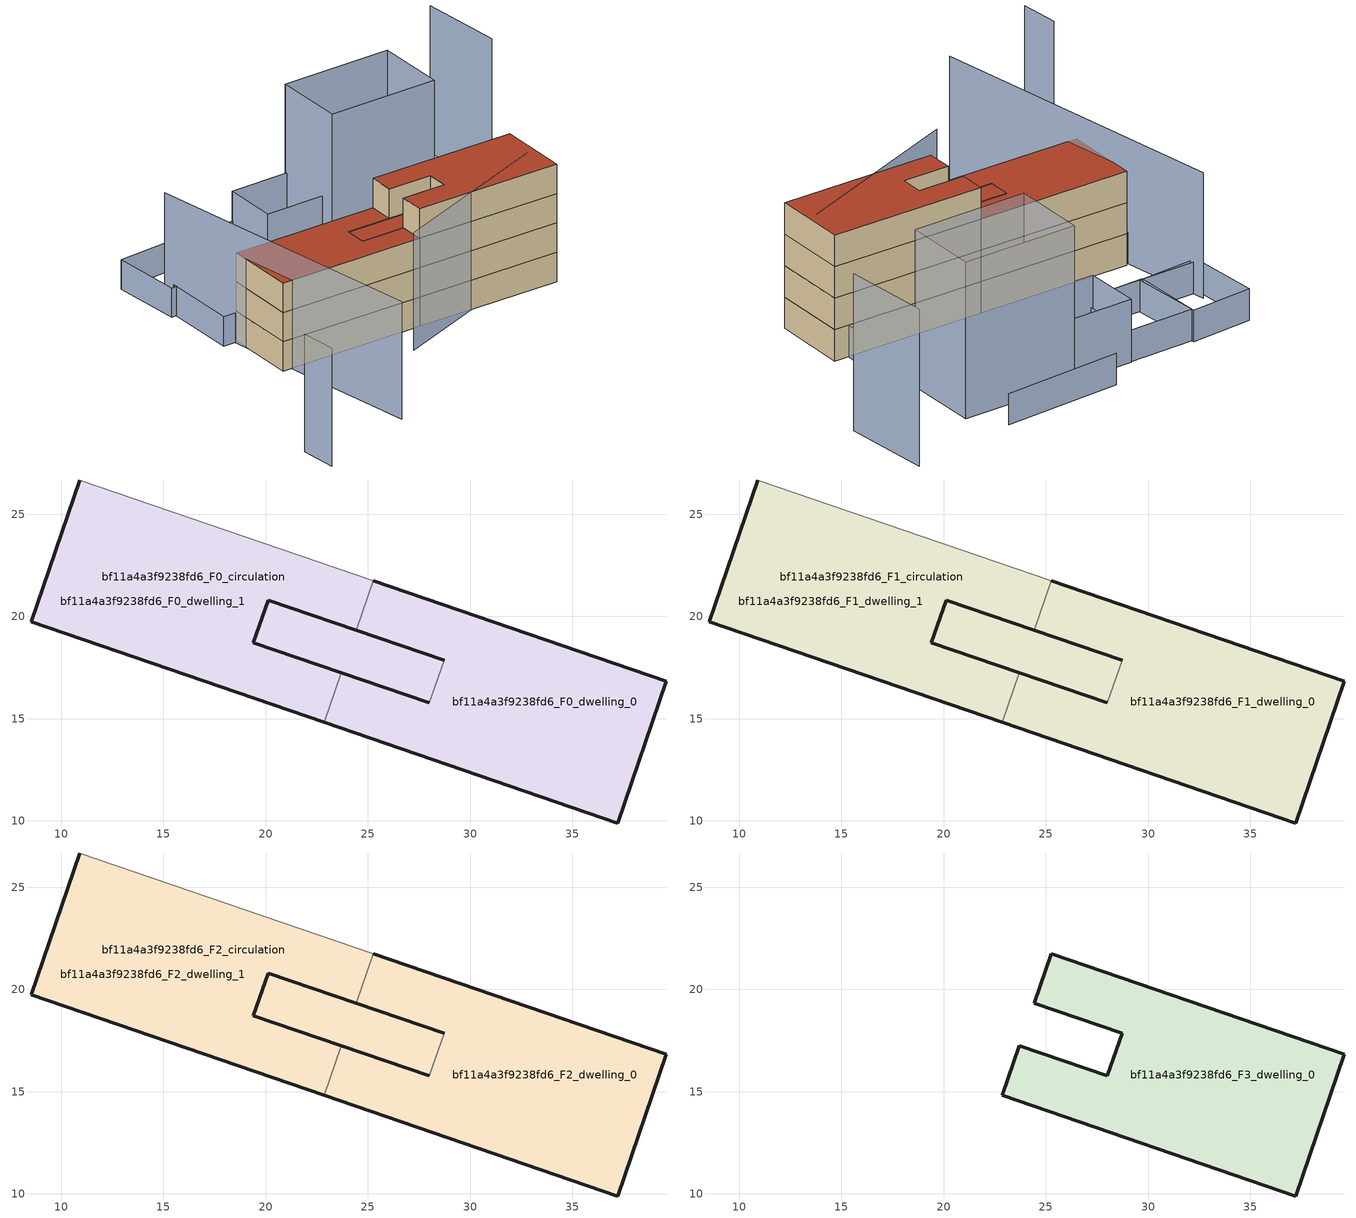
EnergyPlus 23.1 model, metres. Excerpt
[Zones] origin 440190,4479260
bf11a4a3f9238fd6_F0_dwelling_0
 floor ground (EU_floor_Construction): 39.6,16.84 37.22,9.9 22.88,14.82 23.71,17.25 28.01,15.77 28.73,17.85 24.43,19.33 25.26,21.76 z0; 28.73,17.85 28.01,15.77 23.71,17.25 19.41,18.72 20.12,20.8 z0
 wall outside (EU_wall_Construction): 24.43,19.33 28.73,17.85 / 28.01,15.77 23.71,17.25 / 22.88,14.82 37.22,9.9 39.6,16.84 25.26,21.76 z0:3
 wall to bf11a4a3f9238fd6_F0_dwelling_1 (EU_wall_Construction): 25.26,21.76 24.43,19.33 / 23.71,17.25 22.88,14.82 z0:3
 wall to bf11a4a3f9238fd6_F0_circulation (EU_wall_Construction): 28.73,17.85 28.01,15.77 z0:3
bf11a4a3f9238fd6_F0_dwelling_1
 floor ground (EU_floor_Construction): 25.26,21.76 24.43,19.33 20.12,20.8 19.41,18.72 23.71,17.25 22.88,14.82 8.53,19.74 10.91,26.68 z0; 28.73,17.85 28.01,15.77 23.71,17.25 19.41,18.72 20.12,20.8 z0
 wall outside (EU_wall_Construction): 10.91,26.68 8.53,19.74 22.88,14.82 / 23.71,17.25 19.41,18.72 20.12,20.8 24.43,19.33 z0:3
 wall adiabatic (EU_wall_Construction): 25.26,21.76 10.91,26.68 z0:3
bf11a4a3f9238fd6_F0_circulation
 floor ground (EU_floor_Construction): 39.6,16.84 37.22,9.9 22.88,14.82 23.71,17.25 28.01,15.77 28.73,17.85 24.43,19.33 25.26,21.76 z0; 28.73,17.85 28.01,15.77 23.71,17.25 19.41,18.72 20.12,20.8 z0; 25.26,21.76 24.43,19.33 20.12,20.8 19.41,18.72 23.71,17.25 22.88,14.82 8.53,19.74 10.91,26.68 z0
 wall outside (EU_wall_Construction): 28.73,17.85 20.12,20.8 19.41,18.72 28.01,15.77 z0:3
bf11a4a3f9238fd6_F1_dwelling_0
 floor outside (EU_floor_Construction): 39.6,16.84 37.22,9.9 22.88,14.82 23.71,17.25 28.01,15.77 28.73,17.85 24.43,19.33 25.26,21.76 z3; 28.73,17.85 28.01,15.77 23.71,17.25 19.41,18.72 20.12,20.8 z3
 wall outside (EU_wall_Construction): 24.43,19.33 28.73,17.85 / 28.01,15.77 23.71,17.25 / 22.88,14.82 37.22,9.9 39.6,16.84 25.26,21.76 z3:6
 wall to bf11a4a3f9238fd6_F1_dwelling_1 (EU_wall_Construction): 25.26,21.76 24.43,19.33 / 23.71,17.25 22.88,14.82 z3:6
 wall to bf11a4a3f9238fd6_F1_circulation (EU_wall_Construction): 28.73,17.85 28.01,15.77 z3:6
bf11a4a3f9238fd6_F1_dwelling_1
 floor to bf11a4a3f9238fd6_F0_dwelling_1 (EU_floor_Construction): 25.26,21.76 24.43,19.33 20.12,20.8 19.41,18.72 23.71,17.25 22.88,14.82 8.53,19.74 10.91,26.68 z3; 28.73,17.85 28.01,15.77 23.71,17.25 19.41,18.72 20.12,20.8 24.43,19.33 z3
 wall outside (EU_wall_Construction): 10.91,26.68 8.53,19.74 22.88,14.82 / 23.71,17.25 19.41,18.72 20.12,20.8 24.43,19.33 z3:6
 wall adiabatic (EU_wall_Construction): 25.26,21.76 10.91,26.68 z3:6
bf11a4a3f9238fd6_F1_circulation
 floor outside (EU_floor_Construction): 25.26,21.76 24.43,19.33 20.12,20.8 19.41,18.72 23.71,17.25 22.88,14.82 8.53,19.74 10.91,26.68 z3
 floor to bf11a4a3f9238fd6_F0_circulation (EU_floor_Construction): 39.6,16.84 37.22,9.9 22.88,14.82 23.71,17.25 28.01,15.77 28.73,17.85 24.43,19.33 25.26,21.76 z3; 28.73,17.85 28.01,15.77 23.71,17.25 19.41,18.72 20.12,20.8 z3
 wall outside (EU_wall_Construction): 28.73,17.85 20.12,20.8 19.41,18.72 28.01,15.77 z3:6
bf11a4a3f9238fd6_F2_dwelling_0
 floor outside (EU_floor_Construction): 39.6,16.84 37.22,9.9 22.88,14.82 23.71,17.25 28.01,15.77 28.73,17.85 24.43,19.33 25.26,21.76 z6; 28.73,17.85 28.01,15.77 23.71,17.25 19.41,18.72 20.12,20.8 z6
 wall outside (EU_wall_Construction): 24.43,19.33 28.73,17.85 / 28.01,15.77 23.71,17.25 / 22.88,14.82 37.22,9.9 39.6,16.84 25.26,21.76 z6:9
 wall to bf11a4a3f9238fd6_F2_dwelling_1 (EU_wall_Construction): 25.26,21.76 24.43,19.33 / 23.71,17.25 22.88,14.82 z6:9
 wall to bf11a4a3f9238fd6_F2_circulation (EU_wall_Construction): 28.73,17.85 28.01,15.77 z6:9
 roof outside (EU_floor_Construction): 28.01,15.77 28.73,17.85 20.12,20.8 19.41,18.72 23.71,17.25 z9
bf11a4a3f9238fd6_F2_dwelling_1
 floor to bf11a4a3f9238fd6_F1_dwelling_1 (EU_floor_Construction): 25.26,21.76 24.43,19.33 20.12,20.8 19.41,18.72 23.71,17.25 22.88,14.82 8.53,19.74 10.91,26.68 z6; 28.73,17.85 28.01,15.77 23.71,17.25 19.41,18.72 20.12,20.8 24.43,19.33 z6
 wall outside (EU_wall_Construction): 10.91,26.68 8.53,19.74 22.88,14.82 / 23.71,17.25 19.41,18.72 20.12,20.8 24.43,19.33 z6:9
 wall adiabatic (EU_wall_Construction): 25.26,21.76 10.91,26.68 z6:9
 roof outside (EU_roof_Construction): 28.01,15.77 28.73,17.85 20.12,20.8 19.41,18.72 23.71,17.25 z9; 22.88,14.82 23.71,17.25 19.41,18.72 20.12,20.8 24.43,19.33 25.26,21.76 10.91,26.68 8.53,19.74 z9
bf11a4a3f9238fd6_F2_circulation
 floor outside (EU_floor_Construction): 25.26,21.76 24.43,19.33 20.12,20.8 19.41,18.72 23.71,17.25 22.88,14.82 8.53,19.74 10.91,26.68 z6
 floor to bf11a4a3f9238fd6_F1_circulation (EU_floor_Construction): 39.6,16.84 37.22,9.9 22.88,14.82 23.71,17.25 28.01,15.77 28.73,17.85 24.43,19.33 25.26,21.76 z6; 28.73,17.85 28.01,15.77 23.71,17.25 19.41,18.72 20.12,20.8 z6
 wall outside (EU_wall_Construction): 28.73,17.85 20.12,20.8 19.41,18.72 28.01,15.77 z6:9
 roof outside (EU_roof_Construction): 28.01,15.77 28.73,17.85 20.12,20.8 19.41,18.72 23.71,17.25 z9; 37.22,9.9 39.6,16.84 25.26,21.76 24.43,19.33 28.73,17.85 28.01,15.77 23.71,17.25 22.88,14.82 z9; 22.88,14.82 23.71,17.25 19.41,18.72 20.12,20.8 24.43,19.33 25.26,21.76 10.91,26.68 8.53,19.74 z9
bf11a4a3f9238fd6_F3_dwelling_0
 floor to bf11a4a3f9238fd6_F2_dwelling_0 (EU_floor_Construction): 39.6,16.84 37.22,9.9 22.88,14.82 23.71,17.25 28.01,15.77 28.73,17.85 24.43,19.33 25.26,21.76 z9
 wall outside (EU_wall_Construction): 39.6,16.84 25.26,21.76 24.43,19.33 28.73,17.85 28.01,15.77 23.71,17.25 22.88,14.82 37.22,9.9 39.6,16.84 z9:12
 roof outside (EU_roof_Construction): 37.22,9.9 39.6,16.84 25.26,21.76 24.43,19.33 28.73,17.85 28.01,15.77 23.71,17.25 22.88,14.82 z12
shading: 18.76,12.52 37.48,13.34 / -3.16,8.95 -3.97,5.33 / 12,35.45 7.21,5.54 z0:12; 40.49,35.67 29.18,38.75 / 11.83,34.31 40.75,24.68 / 40.75,24.68 38.3,17.32 / 38.3,17.32 9.37,26.96 / 9.37,26.96 11.83,34.31 / 18.88,39.2 25.2,37.24 / 25.2,37.24 23.14,30.6 / 23.14,30.6 16.82,32.56 / 16.82,32.56 18.88,39.2 / 18.94,39.44 17.14,32.54 / 17.14,32.54 11.19,34.09 / 11.19,34.09 13,41 / 13,41 18.94,39.44 z0:3; 49.06,25.63 51.05,33.9 / 39.43,25.11 28.64,28.71 / 28.64,28.71 30.95,35.65 / 30.95,35.65 41.74,32.05 / 41.74,32.05 39.43,25.11 z0:15; 29.19,30.19 23.37,32.12 / 23.37,32.12 25.11,37.36 / 25.11,37.36 30.93,35.43 / 30.93,35.43 29.19,30.19 z0:6
[Building]
EU S2 Campaign: North Axis=0; Terrain=City; Solar Distribution=FullExterior
[Site:Location]
Madrid: Latitude=40.5; Longitude=-3.5; Time Zone=1; Elevation=609
[SizingPeriod:WeatherFileDays]
AnnualSizingPeriod: Begin Month=1; Begin Day of Month=1; End Month=12; End Day of Month=31; Day of Week for Start Day=Monday; Use Weather File Daylight Saving Period=No; Use Weather File Rain and Snow Indicators=No
[MATERIAL]
EU_InternalMass_Material: Roughness=MediumRough; Thickness=0.1; Conductivity=1; Density=1800; Specific Heat=900; Thermal Absorptance=0.9; Solar Absorptance=0.7; Visible Absorptance=0.7
[MATERIAL:NOMASS] Roughness=MediumRough; Thermal Absorptance=0.9; Solar Absorptance=0.7; Visible Absorptance=0.7
Name | Thermal Resistance
EU_wall_NoMass | 1.60022
EU_roof_NoMass | 1.57597
EU_floor_NoMass | 0.470652
[CONSTRUCTION]
EU_wall_Construction: EU_wall_NoMass
EU_roof_Construction: EU_roof_NoMass
EU_floor_Construction: EU_floor_NoMass
EU_InternalMass_Construction: EU_InternalMass_Material
[ZONE] Type=1; Multiplier=1; Ceiling Height=autocalculate; Floor Area=autocalculate; Part of Total Floor Area=Yes
Name | Volume
bf11a4a3f9238fd6_F0_dwelling_0; bf11a4a3f9238fd6_F1_dwelling_0; bf11a4a3f9238fd6_F2_dwelling_0 | 363.831
bf11a4a3f9238fd6_F3_dwelling_0 | 303.749
bf11a4a3f9238fd6_F0_dwelling_1; bf11a4a3f9238fd6_F1_dwelling_1; bf11a4a3f9238fd6_F2_dwelling_1 | 363.832
bf11a4a3f9238fd6_F0_circulation; bf11a4a3f9238fd6_F1_circulation; bf11a4a3f9238fd6_F2_circulation | 667.581
[INTERNALMASS] Construction=EU_InternalMass_Construction
Name | Zone or ZoneList | Surface Area
bf11a4a3f9238fd6_F0_dwelling_0_EU_InternalMass | bf11a4a3f9238fd6_F0_dwelling_0 | 101.25
bf11a4a3f9238fd6_F0_dwelling_1_EU_InternalMass | bf11a4a3f9238fd6_F0_dwelling_1 | 101.25
bf11a4a3f9238fd6_F1_dwelling_0_EU_InternalMass | bf11a4a3f9238fd6_F1_dwelling_0 | 101.25
bf11a4a3f9238fd6_F1_dwelling_1_EU_InternalMass | bf11a4a3f9238fd6_F1_dwelling_1 | 101.25
bf11a4a3f9238fd6_F2_dwelling_0_EU_InternalMass | bf11a4a3f9238fd6_F2_dwelling_0 | 101.25
bf11a4a3f9238fd6_F2_dwelling_1_EU_InternalMass | bf11a4a3f9238fd6_F2_dwelling_1 | 101.25
bf11a4a3f9238fd6_F3_dwelling_0_EU_InternalMass | bf11a4a3f9238fd6_F3_dwelling_0 | 221.819
[OTHEREQUIPMENT] Fuel Type=Electricity; Design Level Calculation Method=Watts/Area; Power per Zone Floor Area=1; Fraction Latent=0; Fraction Radiant=0; Fraction Lost=0; Carbon Dioxide Generation Rate=0; EndUse Subcategory=EU_Step8_InternalGains
Name | Zone or ZoneList or Space or SpaceList | Schedule
EU_Step8_InternalGain_bf11a4a3f9238fd6_F0_dwelling_0_f000 | bf11a4a3f9238fd6_F0_dwelling_0 | EU_Step8_GainSchedule_bf11a4a3f9238fd6_F0_dwelling_0_f000
EU_Step8_InternalGain_bf11a4a3f9238fd6_F0_dwelling_1_f000 | bf11a4a3f9238fd6_F0_dwelling_1 | EU_Step8_GainSchedule_bf11a4a3f9238fd6_F0_dwelling_1_f000
EU_Step8_InternalGain_bf11a4a3f9238fd6_F1_dwelling_0_f000 | bf11a4a3f9238fd6_F1_dwelling_0 | EU_Step8_GainSchedule_bf11a4a3f9238fd6_F1_dwelling_0_f000
EU_Step8_InternalGain_bf11a4a3f9238fd6_F1_dwelling_1_f000 | bf11a4a3f9238fd6_F1_dwelling_1 | EU_Step8_GainSchedule_bf11a4a3f9238fd6_F1_dwelling_1_f000
EU_Step8_InternalGain_bf11a4a3f9238fd6_F2_dwelling_0_f000 | bf11a4a3f9238fd6_F2_dwelling_0 | EU_Step8_GainSchedule_bf11a4a3f9238fd6_F2_dwelling_0_f000
EU_Step8_InternalGain_bf11a4a3f9238fd6_F2_dwelling_1_f000 | bf11a4a3f9238fd6_F2_dwelling_1 | EU_Step8_GainSchedule_bf11a4a3f9238fd6_F2_dwelling_1_f000
EU_Step8_InternalGain_bf11a4a3f9238fd6_F3_dwelling_0_f000 | bf11a4a3f9238fd6_F3_dwelling_0 | EU_Step8_GainSchedule_bf11a4a3f9238fd6_F3_dwelling_0_f000
[ZONEINFILTRATION:DESIGNFLOWRATE] Schedule=EU_AlwaysOn; Design Flow Rate Calculation Method=Flow/Area; Flow Rate per Floor Area=0.0005; Constant Term Coefficient=1; Temperature Term Coefficient=0; Velocity Term Coefficient=0; Velocity Squared Term Coefficient=0
Name | Zone or ZoneList or Space or SpaceList
EU_Circulation_Infiltration_bf11a4a3f9238fd6_F0_circulation | bf11a4a3f9238fd6_F0_circulation
EU_Circulation_Infiltration_bf11a4a3f9238fd6_F1_circulation | bf11a4a3f9238fd6_F1_circulation
EU_Circulation_Infiltration_bf11a4a3f9238fd6_F2_circulation | bf11a4a3f9238fd6_F2_circulation
[ZONEVENTILATION:DESIGNFLOWRATE] Schedule=EU_AlwaysOn; Design Flow Rate Calculation Method=AirChanges/Hour; Air Changes per Hour=0.480704; Ventilation Type=Natural; Fan Pressure Rise=0; Fan Total Efficiency=1; Constant Term Coefficient=1; Temperature Term Coefficient=0; Velocity Term Coefficient=0; Velocity Squared Term Coefficient=0; Minimum Indoor Temperature=-100; Maximum Indoor Temperature=100; Delta Temperature=-100; Minimum Outdoor Temperature=-100; Maximum Outdoor Temperature=100; Maximum Wind Speed=40
Name | Zone or ZoneList or Space or SpaceList
EU_ConstantAir_bf11a4a3f9238fd6_F0_dwelling_0 | bf11a4a3f9238fd6_F0_dwelling_0
EU_ConstantAir_bf11a4a3f9238fd6_F0_dwelling_1 | bf11a4a3f9238fd6_F0_dwelling_1
EU_ConstantAir_bf11a4a3f9238fd6_F1_dwelling_0 | bf11a4a3f9238fd6_F1_dwelling_0
EU_ConstantAir_bf11a4a3f9238fd6_F1_dwelling_1 | bf11a4a3f9238fd6_F1_dwelling_1
EU_ConstantAir_bf11a4a3f9238fd6_F2_dwelling_0 | bf11a4a3f9238fd6_F2_dwelling_0
EU_ConstantAir_bf11a4a3f9238fd6_F2_dwelling_1 | bf11a4a3f9238fd6_F2_dwelling_1
EU_ConstantAir_bf11a4a3f9238fd6_F3_dwelling_0 | bf11a4a3f9238fd6_F3_dwelling_0
[HVACTEMPLATE:THERMOSTAT] Constant Heating Setpoint=20; Constant Cooling Setpoint=50
EU_HeatOnly_bf11a4a3f9238fd6_F0_dwelling_0; EU_HeatOnly_bf11a4a3f9238fd6_F0_dwelling_1; EU_HeatOnly_bf11a4a3f9238fd6_F1_dwelling_0; EU_HeatOnly_bf11a4a3f9238fd6_F1_dwelling_1; EU_HeatOnly_bf11a4a3f9238fd6_F2_dwelling_0; EU_HeatOnly_bf11a4a3f9238fd6_F2_dwelling_1; EU_HeatOnly_bf11a4a3f9238fd6_F3_dwelling_0
[HVACTEMPLATE:ZONE:IDEALLOADSAIRSYSTEM] System Availability Schedule=EU_AlwaysOn; Maximum Heating Supply Air Temperature=50; Minimum Cooling Supply Air Temperature=13; Maximum Heating Supply Air Humidity Ratio=0.0156; Minimum Cooling Supply Air Humidity Ratio=0.0077; Heating Limit=NoLimit; Cooling Limit=NoLimit; Heating Availability Schedule=EU_AlwaysOn; Cooling Availability Schedule=EU_CoolingOff; Dehumidification Control Type=ConstantSensibleHeatRatio; Cooling Sensible Heat Ratio=0.7; Dehumidification Setpoint=60; Humidification Control Type=None; Humidification Setpoint=30; Outdoor Air Method=None; Outdoor Air Flow Rate per Person=0.00944; Outdoor Air Flow Rate per Zone Floor Area=0; Outdoor Air Flow Rate per Zone=0; Demand Controlled Ventilation Type=None; Outdoor Air Economizer Type=NoEconomizer; Heat Recovery Type=None; Sensible Heat Recovery Effectiveness=0.7; Latent Heat Recovery Effectiveness=0.65
Name | Template Thermostat
bf11a4a3f9238fd6_F0_dwelling_0 | EU_HeatOnly_bf11a4a3f9238fd6_F0_dwelling_0
bf11a4a3f9238fd6_F0_dwelling_1 | EU_HeatOnly_bf11a4a3f9238fd6_F0_dwelling_1
bf11a4a3f9238fd6_F1_dwelling_0 | EU_HeatOnly_bf11a4a3f9238fd6_F1_dwelling_0
bf11a4a3f9238fd6_F1_dwelling_1 | EU_HeatOnly_bf11a4a3f9238fd6_F1_dwelling_1
bf11a4a3f9238fd6_F2_dwelling_0 | EU_HeatOnly_bf11a4a3f9238fd6_F2_dwelling_0
bf11a4a3f9238fd6_F2_dwelling_1 | EU_HeatOnly_bf11a4a3f9238fd6_F2_dwelling_1
bf11a4a3f9238fd6_F3_dwelling_0 | EU_HeatOnly_bf11a4a3f9238fd6_F3_dwelling_0
[SIZING:ZONE] Zone Cooling Design Supply Air Temperature Input Method=SupplyAirTemperature; Zone Cooling Design Supply Air Temperature=13; Zone Heating Design Supply Air Temperature Input Method=SupplyAirTemperature; Zone Heating Design Supply Air Temperature=50; Zone Cooling Design Supply Air Humidity Ratio=0.008; Zone Heating Design Supply Air Humidity Ratio=0.008; Cooling Design Air Flow Method=DesignDay; Cooling Design Air Flow Rate=0; Cooling Minimum Air Flow per Zone Floor Area=0.000762; Cooling Minimum Air Flow=0; Cooling Minimum Air Flow Fraction=0.2; Heating Design Air Flow Method=DesignDay; Heating Design Air Flow Rate=0; Heating Maximum Air Flow per Zone Floor Area=0.002032; Heating Maximum Air Flow=0.141576; Heating Maximum Air Flow Fraction=0.3; Account for Dedicated Outdoor Air System=No; Dedicated Outdoor Air System Control Strategy=NeutralSupplyAir; Dedicated Outdoor Air Low Setpoint Temperature for Design=autosize; Dedicated Outdoor Air High Setpoint Temperature for Design=autosize; Zone Load Sizing Method=Sensible Load Only No Latent Load; Zone Latent Cooling Design Supply Air Humidity Ratio Input Method=HumidityRatioDifference; Zone Cooling Design Supply Air Humidity Ratio Difference=0.005; Zone Latent Heating Design Supply Air Humidity Ratio Input Method=HumidityRatioDifference; Zone Humidification Design Supply Air Humidity Ratio Difference=0.005
bf11a4a3f9238fd6_F0_dwelling_0; bf11a4a3f9238fd6_F0_dwelling_1; bf11a4a3f9238fd6_F1_dwelling_0; bf11a4a3f9238fd6_F1_dwelling_1; bf11a4a3f9238fd6_F2_dwelling_0; bf11a4a3f9238fd6_F2_dwelling_1; bf11a4a3f9238fd6_F3_dwelling_0
[SCHEDULE:CONSTANT]
Name | Hourly Value
EU_AlwaysOn | 1
EU_CoolingOff | 0
[SCHEDULE:FILE] Column Number=1; Rows to Skip at Top=0; Number of Hours of Data=8760; Column Separator=Comma; Interpolate to Timestep=No; Minutes per Item=60; Adjust Schedule for Daylight Savings=Yes
Name | File
EU_Step8_GainSchedule_bf11a4a3f9238fd6_F0_dwelling_0_f000 | ../../schedules/bf11a4a3f9238fd6/bf11a4a3f9238fd6_F0_dwelling_0_f000_gain.csv
EU_Step8_GainSchedule_bf11a4a3f9238fd6_F0_dwelling_1_f000 | ../../schedules/bf11a4a3f9238fd6/bf11a4a3f9238fd6_F0_dwelling_1_f000_gain.csv
EU_Step8_GainSchedule_bf11a4a3f9238fd6_F1_dwelling_0_f000 | ../../schedules/bf11a4a3f9238fd6/bf11a4a3f9238fd6_F1_dwelling_0_f000_gain.csv
EU_Step8_GainSchedule_bf11a4a3f9238fd6_F1_dwelling_1_f000 | ../../schedules/bf11a4a3f9238fd6/bf11a4a3f9238fd6_F1_dwelling_1_f000_gain.csv
EU_Step8_GainSchedule_bf11a4a3f9238fd6_F2_dwelling_0_f000 | ../../schedules/bf11a4a3f9238fd6/bf11a4a3f9238fd6_F2_dwelling_0_f000_gain.csv
EU_Step8_GainSchedule_bf11a4a3f9238fd6_F2_dwelling_1_f000 | ../../schedules/bf11a4a3f9238fd6/bf11a4a3f9238fd6_F2_dwelling_1_f000_gain.csv
EU_Step8_GainSchedule_bf11a4a3f9238fd6_F3_dwelling_0_f000 | ../../schedules/bf11a4a3f9238fd6/bf11a4a3f9238fd6_F3_dwelling_0_f000_gain.csv
